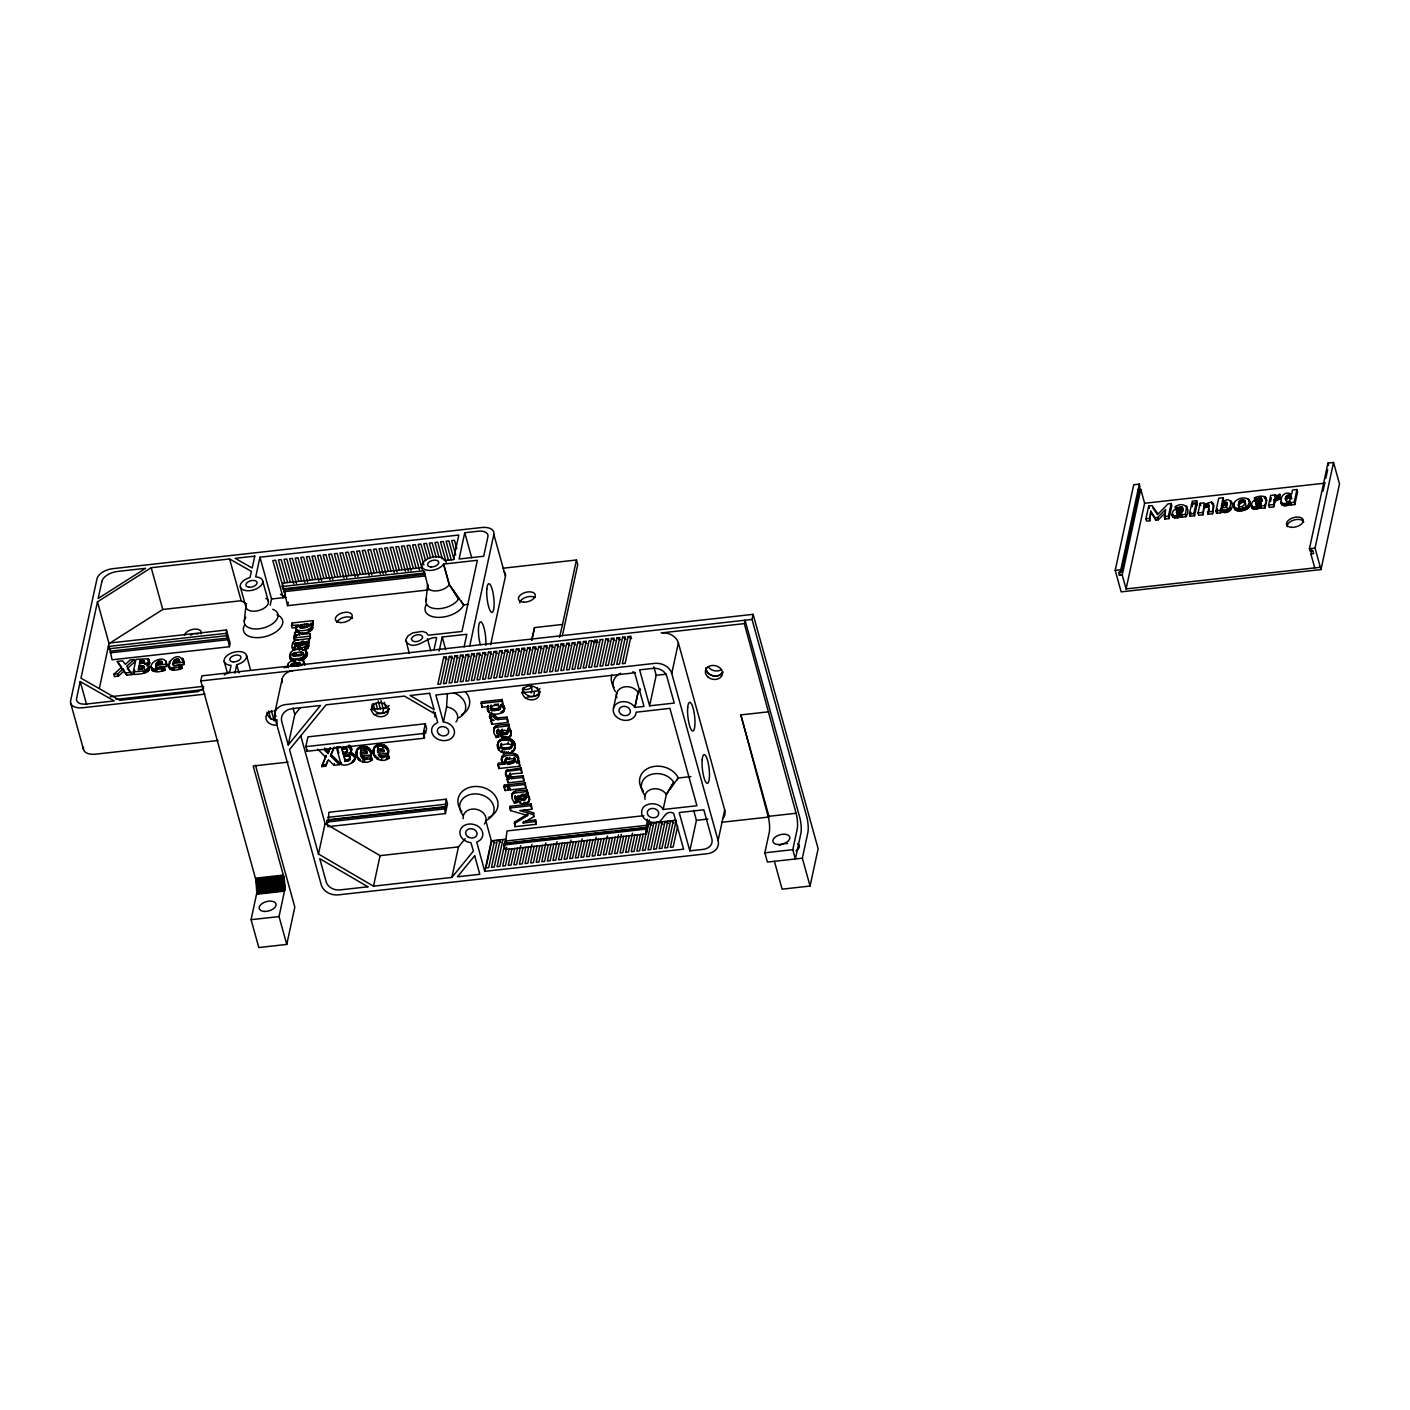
<?xml version="1.0" encoding="UTF-8"?>
<svg xmlns="http://www.w3.org/2000/svg" width="1410" height="1410" viewBox="0 0 1410 1410"><rect width="100%" height="100%" fill="white"/><g stroke="black" fill="none" stroke-linecap="round" stroke-linejoin="round"><path stroke-width="1.5" d="M1181.421 514.826L1181.421 513.575C1168.238 521.718 1170.406 504.974 1182.32 509.063L1182.073 506.983L1175.464 508.023L1175.411 506.542C1183.572 501.167 1191.591 508.058 1186.039 516.695L1182.056 517.135L1181.421 514.826L1185.387 514.368L1186.709 506.525M1182.056 517.135L1181.421 513.575M1260.558 505.996L1260.558 504.745C1247.374 512.887 1249.542 496.144 1261.457 500.233L1261.21 498.153L1256.733 498.505L1254.6 499.193L1255.253 501.502L1254.53 497.712C1261.457 494.699 1270.41 495.527 1264.523 505.538L1265.158 507.864L1261.192 508.305L1260.558 505.996L1264.523 505.538M1261.192 508.305L1260.558 504.745M155.682 665.361L156.316 668.904L155.682 665.361L166.045 664.198C167.155 653.57 145.283 661.607 152.456 670.525L158.784 671.847L165.111 670.243L164.741 668.851M181.167 664.621L181.537 666.014C154.289 676.483 178.206 644.211 183.124 662.295L172.743 663.458L174.54 665.873L181.167 664.621L182.172 668.322C178.383 670.367 166.997 672.112 169.411 664.692M1290.15 502.683L1290.15 501.431C1275.803 510.808 1280.033 487.93 1291.63 494.223L1292.529 490.01L1296.953 489.517L1297.588 491.826L1294.838 504.551L1290.784 505.009L1290.15 502.683L1294.204 502.242L1296.953 489.517M1290.784 505.009L1290.15 501.431M291.5 625.67L292.082 622.991L313.038 620.647L312.509 623.114L310.341 623.52C316.192 629.547 299.678 632.737 295.941 629.318L295.924 626.921L298.444 624.894L291.5 625.67L292.152 627.996L297.351 627.415M295.589 628.631L296.576 631.645C301.194 634.306 315.047 633.143 312.121 625.176M511.865 747.335L512.253 744.357L511.037 748.34L504.392 749.626L500.427 747.335L501.625 743.334L500.444 746.031M500.427 747.335L500.797 744.339M255.457 765.154L294.813 907.106L286.759 944.418L258.805 947.538L251.086 919.69L256.796 892.935L255.897 879.91L200.784 680.942L201.877 675.848L753.134 614.337L818.135 848.714L810.063 886.044L782.127 889.164L774.407 861.316M286.759 944.418L279.039 916.57L284.75 889.816L284.044 877.707L253.183 766L288.098 762.105M296.223 630.94L295.924 626.921M1213.376 503.299L1212.512 513.734L1208.106 514.227L1208.934 505.115L1207.806 504.286L1203.964 505.503L1203.1 514.791L1198.676 515.284L1198.042 512.958L1200.139 503.282L1204.105 502.841L1204.052 504.339L1211.578 501.995L1214.01 505.626L1212.512 513.734M287.658 664.498L288.292 667.635C283.339 658.629 309.865 656.602 302.286 665.167M411.385 639.135C412.707 643.577 421.079 641.638 422.577 637.655M497.518 746.084C496.443 734.945 516.888 735.949 515.143 746.965C514.086 757.91 493.817 754.015 497.941 743M514.773 748.657L515.196 745.573M292.593 648.283L293.104 649.939L295.659 649.411L294.884 643.771L299.043 642.361L297.246 646.185L299.449 649.922L297.246 646.185M295.183 648.265L295.536 646.097L297.58 644.916L296.928 642.59M298.797 647.595L301.987 647.842L302.639 650.151L307.627 648.371L308.861 645.516L306.499 641.479L308.631 641.074L309.142 638.659L309.266 643.401L307.133 643.788M658.629 812.601C659.545 818.981 649.287 819.369 647.542 814.099M1281.337 501.237C1279.769 507.107 1288.035 506.454 1290.802 503.74M303.943 661.325L304.789 665.15L303.432 660.797M443.339 721.973L435.849 694.989L634.676 672.799L644.017 706.463L634.817 707.397A11.562 9.253 12.2 0 0 616.17 704.119A11.562 9.253 12.2 0 0 620.382 719.329A11.562 9.253 12.2 0 0 636.157 712.209L669.909 708.349L696.928 805.745L663.141 809.481C658.311 800.175 639.118 802.537 641.902 814.592C643.595 819.721 649.235 822.612 654.399 822.453C664.198 823.916 663.211 808.846 673.61 813.182L683.586 849.173L484.758 871.362L476.721 842.017A11.562 9.253 12.2 0 0 479.03 827.018A11.562 9.253 12.2 0 0 460.717 829.062A11.562 9.253 12.2 0 0 470.94 842.669L473.39 851.094L451.87 877.425L373.491 886.167L318.466 854.019L289.508 749.591L326.08 704.841L404.476 696.099L435.408 714.183L437.752 722.625A11.562 9.253 12.2 0 0 435.355 737.624A11.562 9.253 12.2 0 0 453.667 735.579A11.562 9.253 12.2 0 0 443.445 721.99L446.565 706.992L447.411 693.579M1245.118 501.466L1244.448 504.516L1242.351 506.454L1239.355 506.789L1238.033 505.238L1239.566 501.026L1242.316 499.88L1244.695 500.462L1245.647 505.291M1238.667 507.547L1239.337 504.516L1241.417 502.577L1244.413 502.242L1245.753 503.793M146.922 666.066L149.636 663.335L147.874 658.77L135.977 659.369L133.227 672.094L133.879 674.403C138.674 674.509 153.778 673.293 148.032 664.815L144.666 664.251L148.526 662.03L147.874 658.77M422.648 637.302C421.89 632.931 412.883 634.5 411.42 638.783M295.73 661.449L290.901 660.18C282.441 642.942 322.661 648.529 301.123 660.62L300.489 658.311L305.353 655.35L306.27 651.12M1233.415 505.362C1233.732 498.47 1247.057 494.928 1249.701 501.343C1249.436 508.323 1236.059 511.795 1233.415 505.362L1234.684 509.433C1239.69 513.769 1254.054 508.552 1248.996 501.29L1248.343 498.981M1233.909 503.123L1234.684 509.433M1265.598 499.034L1266.621 500.709L1265.158 507.864M151.98 667.705L152.456 670.525M244.282 621.034L245.939 605.912M425.943 600.766L427.582 585.643M156.316 667.688L166.697 666.525L165.887 662.383M172.743 663.458L173.395 665.784L183.758 664.621L183.3 659.492M487.366 709.124L488.353 705.511C481.762 719.188 513.346 715.293 502.189 703.907L501.837 705.599L504.234 709.582M504.11 710.605L504.586 707.89M340.251 746.63L336.32 747.071L341.149 764.467C349.38 767.904 362.582 756.588 348.587 754.174C352.5 753.099 352.764 746.648 349.028 745.062L348.658 746.754L351.354 751.266M348.94 752.482C353.928 751.812 356.466 757.276 354.121 761.153M1221.36 505.555L1221.941 509.838L1223.281 505.326L1227.423 504.868L1226.788 502.542L1222.153 503.529L1221.994 507.882M1285.285 498.435C1289.78 510.244 1294.644 485.392 1285.285 498.435L1285.938 500.744L1287.823 497.8L1291.613 498.171M487.878 706.392L488.036 711.451M516.712 762.828C524.555 749.873 490.733 755.02 505.062 764.061L497.853 764.872L498.876 768.52L519.832 766.194L519.268 761.136L517.082 761.136L516.712 762.828L518.898 762.828L519.832 766.194M501.942 761.647L502.312 759.955C499.07 749.626 524.167 751.054 517.488 762.052M494.082 727.842L493.747 732.707L496.285 737.483L498.699 736.866L496.69 731.49L500.109 730.503L499.457 731.966C498.752 743.44 519.144 736.249 507.529 729.604L509.556 729.146L509.01 724.158C505.027 725.48 492.249 722.872 494.117 730.997M512.306 793.548L511.971 798.413L514.509 803.189L516.924 802.572L514.914 797.214L518.334 796.209L517.682 797.672C516.959 809.146 537.369 801.955 525.754 795.311L527.781 794.852L527.234 789.864C523.251 791.186 510.455 788.578 512.341 796.721M371.094 756.43L371.958 760.043C364.326 766.441 351.971 758.175 357.259 749.08C361.418 743.934 371.288 746.295 371.764 753.31L371.394 755.002L361.013 756.165L362.881 758.968L368.504 759.109L370.724 758.122L371.094 756.43L364.767 757.857L361.383 754.456L361.013 756.165M357.259 749.08L356.942 757.505M388.155 754.526L389.037 758.139C381.405 764.537 369.05 756.271 374.337 747.159C378.497 742.03 388.349 744.392 388.825 751.407L388.455 753.099L378.091 754.262L381.476 757.646L387.785 756.218L388.155 754.526L381.828 755.954L379.184 754.227L378.832 755.936M374.337 747.159L374.02 755.601M80.229 681.559L76.563 698.514A11.562 6.398 -15.5 0 0 86.274 704.048L114.228 700.929L80.229 681.559L86.609 704.524M409.252 653.412L405.798 639.611L408.072 635.857L412.689 632.914L422.401 631.38L426.313 632.702L428.199 635.205L461.969 631.468L477.373 560.281L443.568 564.106A11.562 6.398 -15.5 0 1 425.538 569.834A11.562 6.398 -15.5 0 1 427.935 558.712A11.562 6.398 -15.5 0 1 444.326 560.598L453.474 559.629L458.796 535.042L259.969 557.214L255.704 576.937A11.562 6.398 -15.5 0 1 259.81 586.701A11.562 6.398 -15.5 0 1 241.498 588.745A11.562 6.398 -15.5 0 1 250.011 577.589L251.438 571.42L229.601 558.959L151.205 567.701L97.466 601.841L80.969 678.157L119.815 700.312L198.193 691.57L203.78 688.027M99.423 688.133L109.081 643.083L226.464 629.988L230.165 643.33L229.425 646.714L112.06 659.809L109.363 647.102L108.993 648.794L226.375 635.698L226.746 633.989L229.425 646.714M133.879 674.403L134.796 670.173M138.991 665.943L138.18 669.75L141.881 669.221L144.12 667.159L143.538 665.89L138.991 665.943L139.643 668.269L144.719 668.71M140.136 660.691L139.361 664.269L144.525 661.96L144.014 660.691L140.136 660.691L140.771 663.017L144.648 663.017L144.014 660.691M226.375 635.698L226.464 629.988M234.888 673.257L236.739 664.692A11.562 6.398 -15.5 0 0 245.358 653.535A11.562 6.398 -15.5 0 0 227.045 655.579A11.562 6.398 -15.5 0 0 231.046 665.326L229.812 671.477L224.225 675.038M270.209 605.225L271.548 598.986L259.969 557.214M428.146 587.917L424.392 571.385L424.022 573.077L282.899 588.834L282.247 586.507L282.987 583.123L421.942 567.613M282.899 588.834L283.269 587.142L287.57 605.648L428.693 589.909M287.57 605.648L288.292 602.264M274.862 712.684L282.194 678.756M298.814 633.002L301.951 634.394L310.253 633.531L310.323 638.518L294.373 640.299L294.302 635.381L297.616 635.011L295.289 634.429L294.672 632.455L298.779 631.997L299.466 635.328L298.779 631.997M294.373 640.299L294.302 635.381M277.153 721.744L276.413 725.128A8.671 6.944 12.2 0 1 266.102 719.1A8.671 6.944 12.2 0 1 272.553 711.204M310.323 638.518L310.253 633.531M312.773 627.485L310.993 625.828L313.161 625.441L313.038 620.647M288.222 744.956L320.493 705.476L292.54 708.596A14.452 11.562 12.2 0 0 281.788 721.744L288.222 744.956L294.831 714.429L300.207 707.838M305.811 746.63L307.926 736.866L425.309 723.771L426.595 728.424L425.485 733.5L424.851 731.191L424.199 734.152L424.481 738.17L307.098 751.266L305.811 746.63L423.194 733.535L425.309 723.771M307.098 751.266L307.468 749.574M321.762 766.635L326.168 755.513L321.762 766.635L325.692 766.194L328.424 759.743L334.029 765.277L339.387 764.678L339.757 762.969L330.962 754.35L334.011 747.335M324.212 749.803L328.019 753.522L329.993 747.97M325.692 766.194L327.42 761.277M339.387 764.678L330.592 756.042L330.962 754.35M334.029 765.277L334.399 763.568M318.466 854.019L325.075 823.493L300.753 735.773M342.93 753.962L341.925 747.37L342.93 753.962L346.737 752.922L347.406 749.309L346.737 752.922M446.212 799.188L447.499 803.841L445.401 813.588L328.019 826.683L326.732 822.048L327.102 820.356L444.485 807.26L445.119 809.569L446.212 799.188L328.847 812.283L328.389 819.703L445.754 806.608M341.572 749.062L343.071 748.904L343.441 747.194M341.149 764.467L341.52 762.775M343.071 748.904L344.551 748.886L344.921 747.194M345.009 761.471L343.934 754.562L345.009 761.471L349.521 760.272L350.138 756.447L349.892 759.355M344.463 753.786L347.494 750.402M347.036 751.019L346.067 747.547M345.838 753.486L346.208 751.777M343.564 756.253L345.573 756.042L345.943 754.332M345.573 756.042L347.142 756.024L347.512 754.332M349.557 747.3L349.909 745.608M347.265 761.206L350.262 757.663M349.768 758.157L348.746 754.667M350.279 748.005L350.632 746.313M350.826 748.869L351.196 747.159M349.98 753.539L351.707 749.574M348.64 760.889L349.01 759.179M351.213 749.891L351.583 748.181M350.931 752.517L351.301 750.825M349.521 760.272L349.874 758.562M350.79 754.403L351.161 752.711M352.535 755.09L352.888 753.398M351.284 763.057L354.492 759.461M352.394 762.581L352.764 760.889M353.769 756.253L354.139 754.562M353.328 761.982L353.681 760.29M354.527 757.893L354.897 756.183M354.58 760.184L355.091 757.417M356.078 753.116L356.712 750.173M356.095 754.491L356.466 752.799M356.395 755.989L356.765 754.297M356.889 750.772L358.14 748.076M357.77 749.767L359.286 747.3M357.699 758.809L358.052 757.117M358.915 748.992L360.731 746.754M358.633 759.902L359.004 758.21M360.537 754.244L361.031 749.697L360.537 754.244L366.759 753.557L366.388 750.279L366.759 753.557M360.361 752.623L361.788 748.904M360.361 748.446L362.088 748.128L362.44 746.419M359.779 760.801L360.132 759.109M361.753 757.84L362.123 756.148M362.088 748.128L363.798 748.04L364.168 746.348M366.018 751.988L363.974 750.314L364.344 748.622M362.881 758.968L363.251 757.276M363.798 748.04L365.366 748.199L365.736 746.507M362.652 761.911L363.022 760.219M365.102 750.895L365.472 749.203M364.397 759.549L364.767 757.857M371.394 755.002L369.861 751.125L366.776 748.622L367.129 746.912M364.344 762.087L364.696 760.395M368.01 749.274L368.38 747.582M366.3 759.585L366.671 757.893M369.032 750.102L369.385 748.41M369.861 751.125L370.231 749.433M370.548 752.358L370.9 750.649M371.041 753.768L371.412 752.076M370.707 760.748L372.328 758.351M373.156 751.213L373.791 748.269M373.174 752.587L373.544 750.895M373.474 754.086L373.844 752.394M373.967 748.869L375.201 746.172M376.118 714.006L382.621 713.284L383.714 708.19A8.671 6.944 12.2 0 0 389.089 705.493M374.831 747.864L376.364 745.397M374.76 756.906L375.13 755.214L376.065 756.306M375.994 747.088L377.792 744.85M377.598 752.341L378.091 747.793L377.598 752.341L383.82 751.653L384.19 749.961L377.968 750.649M377.439 746.542L379.149 746.225L379.519 744.515M376.84 758.897L377.21 757.188M379.149 746.225L380.876 746.137L381.246 744.445M378.197 759.585L378.567 757.875M379.942 757.064L380.312 755.372M380.876 746.137L382.445 746.295L382.797 744.603M383.82 751.653L382.533 747.3M381.476 757.646L381.828 755.954M388.455 753.099L386.939 749.221L383.837 746.718L384.207 745.009M381.405 760.184L381.775 758.474M385.089 747.37L385.459 745.661M383.379 757.681L383.731 755.989M386.093 748.199L386.463 746.507M386.939 749.221L387.309 747.529M387.609 750.455L387.979 748.745M386.411 759.408L386.763 757.716M388.12 751.865L388.49 750.173M387.785 758.844L389.389 756.447M373.491 886.167L380.083 855.641L458.479 846.881L465.194 838.668M433.998 649.781L436.624 637.637C427.353 636.069 414.117 652.953 405.833 641.127M439.18 651.015L442.211 637.003L466.816 634.271L464.066 646.996M464.754 532.716L459.078 559.012L483.683 556.263L487.913 536.752A11.562 6.398 -15.5 0 0 478.184 531.217L464.754 532.716L471.698 557.778M443.727 657.148L437.858 684.273L440.643 683.973L446.512 656.831L443.727 657.148L447.164 659.157M449.314 656.514L443.445 683.656L446.23 683.339L452.099 656.214L449.314 656.514L452.751 658.523M454.901 655.897L449.032 683.039L451.834 682.722L457.686 655.579L454.901 655.897L458.338 657.906M460.488 655.28L454.619 682.405L457.422 682.105L463.291 654.963L460.488 655.28L463.925 657.289M466.075 654.645L460.206 681.788L463.009 681.471L468.878 654.328L466.075 654.645L469.512 656.655M469.759 645.939L493.852 534.443A14.452 8.002 -15.5 0 0 481.726 527.516L112.818 568.671A14.452 8.002 -15.5 0 0 97.008 578.717L70.606 700.84A14.452 8.002 -15.5 0 0 82.749 707.75L204.979 694.125M471.663 654.029L465.793 681.171L468.596 680.854L474.465 653.711L471.663 654.029L475.099 656.038M477.25 653.394L471.381 680.537L474.183 680.219L480.052 653.094L477.25 653.394L480.687 655.403M445.401 813.588L444.485 807.26M482.837 652.777L476.985 679.92L479.77 679.602L485.639 652.46L482.837 652.777L486.291 654.786M488.442 652.16L482.572 679.285L485.357 678.986L491.226 651.843L488.442 652.16L491.878 654.169M490.627 644.758L505.45 576.214L493.852 534.443M488.001 707.203L488.812 706.445L481.867 707.221L481.215 701.845L502.189 699.519L502.753 704.577L500.691 705.035L501.837 705.599M481.867 707.221L482.238 705.529M494.029 651.526L488.16 678.668L490.944 678.351L496.813 651.226L494.029 651.526L497.466 653.535M499.616 650.909L493.747 678.051L496.549 677.734L502.401 650.592L499.616 650.909L503.053 652.918M487.543 710.288L487.895 708.596M451.87 877.425L458.479 846.881M488.829 712.42L489.2 710.728M490.292 708.596L490.75 705.599L491.455 708.155L494.364 708.842L499.616 708.049L500.779 705.758L499.933 709.336C479.541 715.593 498.4 696.575 499.933 709.336M490.821 706.798L491.191 705.106M490.592 709.3L490.962 707.609M490.116 718.518L489.763 714.993L493.87 714.535L497.589 717.831L507.071 717.126L508.076 720.792L507.723 722.484L491.755 724.264L490.768 720.704L491.614 717.743L490.486 716.809L490.116 718.518L494.082 720.334L490.768 720.704M489.517 717.408L489.763 714.993M491.085 709.847L491.455 708.155M491.755 710.252L492.125 708.543M491.314 713.795L491.667 712.103M505.203 650.274L499.334 677.417L502.136 677.117L508.005 649.975L505.203 650.274L508.64 652.284M492.619 710.481L492.971 708.789M494.716 705.723L495.086 704.031M493.993 710.552L494.364 708.842M491.755 724.264L492.125 722.572M507.071 717.126L506.701 718.818L497.236 719.541L494.17 717.62L493.87 714.535M496.69 705.582L497.043 703.89M494.17 717.62L494.522 715.928M496.003 710.393L496.373 708.701M495.28 718.712L495.65 717.02M498.1 705.67L498.47 703.96M510.79 649.658L504.921 676.8L507.723 676.483L513.592 649.34L510.79 649.658L514.227 651.667M497.994 710.094L498.364 708.402M493.5 730.451L494.54 727.066M496.214 719.223L496.567 717.514M494.17 728.759L495.192 726.432M497.236 719.541L497.589 717.831M499.263 709.741L499.616 708.049M494.839 728.124L496.091 725.921M500.109 706.798L500.479 705.088M502.753 704.577L502.189 699.519M500.338 708.825L500.867 706.498M498.347 719.664L498.717 717.972M495.721 727.613L497.219 725.551M496.532 732.284L496.902 730.591L498.699 736.866M496.69 733.323L497.06 731.631M497.184 730.979L497.554 729.287M502.824 706.428L503.194 704.718M496.285 737.483L496.655 735.773M497.994 730.75L498.364 729.04M501.925 712.966L504.48 708.913M497.483 735.262L497.853 733.57M503.582 707.397L503.952 705.687M516.377 649.041L510.508 676.165L513.311 675.866L519.18 648.723L516.377 649.041L519.814 651.05M502.965 712.314L503.335 710.622M504.04 708.419L504.41 706.727M503.687 711.521L504.057 709.829M499.457 731.966L499.827 730.274M499.598 733.729L499.968 732.037M497.571 744.691L498.312 741.766M497.959 743.475L499.034 740.708M497.8 747.617L497.889 744.392M500.515 735.703L500.885 733.993L501.202 736.496M508.076 731.244L507.353 733.693L505.344 734.504L501.537 732.601L501.837 729.922L503.159 732.513L506.93 732.53L508.076 731.244L507.529 729.287M498.664 742.4L500.021 739.827M501.537 732.601L502.224 729.164M498.364 749.133L498.735 747.423L499.158 750.42M502.013 733.57L502.365 731.878M499.651 741.519L501.29 739.14M502.048 737.166L502.401 735.474M502.788 734.205L503.159 732.513M521.964 648.406L516.113 675.549L518.898 675.231L524.767 648.106L521.964 648.406L525.401 650.415M500.938 740.832L502.841 738.646M503.053 737.73L503.423 736.02M503.899 734.522L504.269 732.83M501.132 748.534L500.797 745.626M497.853 764.872L498.224 763.18L503.634 762.563M504.146 738.082L504.516 736.372M501.431 752.341L501.801 750.631L503.211 751.248M505.344 734.504L505.697 732.812M502.453 749.292L502.806 747.6L501.502 746.824M502.489 740.338L504.304 740.021L504.674 738.329M498.876 768.52L499.246 766.828M505.326 738.223L505.697 736.531M501.308 759.32L501.907 756.571M506.578 734.222L506.93 732.53M507.706 732.936L507.9 727.913M509.556 729.146L509.01 724.158M501.466 760.519L501.837 758.827M502.154 757.329L502.524 755.637M507.353 733.693L507.988 730.221M504.304 740.021L506.225 739.915L506.965 736.478M504.392 749.626L504.745 747.934L509.768 747.37L512.235 745.626M508.693 730.151L509.063 728.459L511.231 731.438L510.843 735.932M503.159 756.518L503.529 754.826M504.41 753.31L504.762 751.618M509.715 731.05L510.085 729.358M527.569 647.789L521.7 674.932L524.485 674.615L530.354 647.472L527.569 647.789L531.006 649.798M506.225 739.915L507.952 740.038L508.323 738.346M508.922 737.641L511.425 733.411M503.74 763.409L504.11 761.717M501.255 745.026L507.917 743.74L508.287 742.03M510.42 732.037L510.79 730.345M506.12 753.451L506.49 751.759M509.768 737.183L510.138 735.491M510.861 733.147L511.231 731.438M504.939 761.012L506.56 757.769L506.19 759.461C502.595 772.028 528.274 755.39 506.19 759.461M514.826 747.265L513.187 742.894L509.521 740.391L509.891 738.699M510.42 736.619L510.772 734.927M505.027 761.752L505.89 758.175M505.326 762.405L505.309 759.32M531.799 640.369L534.566 627.573L562.519 624.454L576.443 559.999L503.141 568.212M505.82 762.933L505.697 760.713M508.005 753.345L508.375 751.653M510.913 740.99L511.284 739.281M509.398 749.062L509.768 747.37M506.49 763.303L506.19 761.241M507.459 759.109L507.811 757.417M511.883 746.049L511.548 743.14M523.304 775.694L523.956 781.052L508.005 782.832L507.089 779.536L509.556 779.025L505.45 774.901L506.366 770.424L521.136 767.868L521.788 773.226C518.827 773.455 504.181 772.962 511.442 778.673L522.934 777.386L523.304 775.694L511.812 776.963L509.733 774.707M507.353 763.533L507.723 761.841L515.425 760.202L515.055 761.911M512.165 741.819L512.535 740.127M505.344 773.332L506.366 770.424M511.037 748.34L511.407 746.63M484.758 871.362L491.367 840.818L485.763 820.62A17.343 13.871 12.2 0 0 491.755 802.078A17.343 13.871 12.2 0 0 468.508 795.064A17.343 13.871 12.2 0 0 461.652 813.341M533.156 647.172L527.287 674.297L530.072 673.998L535.941 646.855L533.156 647.172L536.593 649.182M509.433 758.809L509.803 757.117M505.996 776.223L506.366 774.531L508.499 776.751M508.763 763.621L509.133 761.929M513.187 742.894L513.54 741.202M503.952 786.833L504.322 785.123L507.723 784.753L508.375 790.129L504.974 790.516L503.952 786.833L507.371 786.445L507.723 784.753M505.996 772.116L507.776 769.596M511.389 752.535L511.742 750.843M506.877 777.421L507.23 775.712M513.98 744.198L514.333 742.506M512.658 751.847L515.143 746.965M507.089 779.536L507.459 777.844L508.005 782.832M504.974 790.516L504.322 785.123M510.72 763.48L511.09 761.788M514.544 745.731L514.914 744.039M494.558 840.466L488.688 867.608L485.904 867.925L491.773 840.783L495.21 842.792M513.663 750.966L514.033 749.274M514.386 749.891L514.756 748.199M513.61 755.108L513.98 753.398M509.292 775.764L509.838 773.491M509.363 776.416L510.297 772.997M512.658 763.18L513.029 761.488M513.681 758.968L514.051 757.258M510.085 777.686L510.438 775.976M514.932 755.496L515.302 753.804M514.35 759.355L514.721 757.663L514.844 759.902M538.743 646.538L532.874 673.68L535.659 673.363L541.528 646.238L538.743 646.538L542.18 648.547M508.957 786.269L509.327 784.577L525.278 782.797L525.93 788.172L509.979 789.952L508.957 786.269L524.908 784.489L525.278 782.797M513.945 762.81L514.315 761.1M514.632 762.405L515.514 758.915M516.042 756.095L516.413 754.385M511.442 778.673L511.812 776.963M509.979 789.952L510.349 788.26M516.924 756.853L517.294 755.161M517.593 757.804L517.963 756.095M500.145 839.849L494.275 866.991L491.491 867.291L497.36 840.149L500.797 842.158M518.052 758.933L518.422 757.223M517.981 761.065L518.545 758.298M518.898 762.828L519.268 761.136M527.04 697.174L533.526 696.452L534.637 691.358A8.671 6.944 12.2 0 0 539.995 688.662M544.33 645.921L538.461 673.063L541.264 672.746L547.133 645.604L544.33 645.921L547.767 647.93M511.724 796.174L512.746 792.773M502.947 839.532L497.078 866.674L499.88 866.357L505.291 841.312M525.56 821.025L535.571 819.915L535.959 824.321L515.002 826.665L514.562 822.065L528.01 813.817L527.64 815.509L510.543 810.591L510.191 806.308L531.147 803.964L531.782 809.269L519.761 810.609L533.262 814.61L533.826 816.619L523.18 822.947L523.551 821.254M512.394 794.464L513.416 792.138M513.064 793.83L514.315 791.627M510.543 810.591L510.191 806.308M513.945 793.319L515.443 791.257M649.481 819.845L646.45 833.839L505.326 849.578L504.04 844.942L504.392 843.25L645.533 827.494L646.185 829.82L647.313 819.28M504.392 843.25L505.044 845.577L507.054 830.948L643.859 815.685M514.756 797.989L515.284 795.504M521.788 773.226L521.136 767.868M514.914 799.029L515.126 796.298M514.509 803.189L514.879 801.479L517.294 800.88L515.284 797.337M515.707 800.968L516.078 799.276M549.918 645.287L544.048 672.429L546.851 672.112L552.72 644.987L549.918 645.287L553.354 647.296M506.736 847.251L502.665 866.04L505.467 865.74L509.063 849.032M517.682 797.672L518.052 795.98L517.822 799.435M516.924 802.572L517.294 800.88M518.739 801.409L519.109 799.699M519.761 798.307L520.043 795.628L520.22 799.276L524.784 799.928L526.212 795.927L525.577 799.399M520.22 799.276L520.114 796.615L522.299 795.751L524.643 796.051L525.93 798.642M520.96 796.051L521.312 794.341M515.002 826.665L514.562 822.065M520.255 802.889L520.625 801.18M521.013 799.911L520.59 797.584M522.299 795.751L522.669 794.059M555.505 644.67L549.636 671.812L552.438 671.495L558.307 644.352L555.505 644.67L558.942 646.679M522.123 800.228L522.493 798.536L526.3 796.95M511.865 848.732L508.252 865.423L511.054 865.105L514.668 848.415M523.621 795.751L523.991 794.041M523.568 800.21L523.921 798.518M524.643 796.051L525.014 794.359M523.551 803.929L523.921 802.237M524.784 799.928L525.154 798.236M527.781 794.852L527.234 789.864M524.82 803.894L525.19 802.202M526.917 795.857L527.287 794.165L526.106 793.618L528.151 793.16M562.378 635.663L577.73 564.652L576.443 559.999M527.939 796.756L527.287 794.165M561.092 644.053L555.223 671.178L558.025 670.878L563.894 643.736L561.092 644.053L564.529 646.062M517.452 848.097L513.839 864.806L516.642 864.489L520.695 845.7M527.146 803.347L527.516 801.655M528.644 797.76L528.292 795.064M527.992 802.889L529.649 799.135L529.014 796.051M529.085 798.853L529.455 797.143M528.644 802.325L528.997 800.633M529.067 801.638L529.649 799.135M531.782 809.269L531.147 803.964M566.679 643.418L560.827 670.561L563.612 670.243L569.481 643.119L566.679 643.418L570.134 645.428M523.039 847.48L519.426 864.171L522.229 863.872L525.842 847.163M533.262 814.61L533.632 812.918L523.991 810.063M533.826 816.619L533.632 812.918M572.284 642.801L566.415 669.944L569.199 669.627L575.068 642.484L572.284 642.801L575.721 644.811M528.627 846.846L525.031 863.554L527.816 863.237L531.887 844.449M535.959 824.321L535.571 819.915M577.871 642.184L572.002 669.309L574.787 669.01L580.656 641.867L577.871 642.184L581.308 644.176M534.231 846.229L530.618 862.938L533.403 862.62L537.016 845.912M583.458 641.55L577.589 668.692L580.391 668.375L586.243 641.233L583.458 641.55L586.895 643.559M539.818 845.612L536.205 862.303L538.99 861.986L542.603 845.295M545.846 842.898L541.792 861.686L544.595 861.369L548.19 844.678M591.847 640.616L585.978 667.758L583.176 668.058L589.045 640.933L591.847 640.616L595.284 642.625M594.632 640.299L588.763 667.441L591.565 667.124L597.435 639.999L594.632 640.299L598.069 642.308M550.993 844.361L547.38 861.052L550.182 860.752L553.795 844.044M557.038 841.647L552.967 860.435L555.769 860.118L559.382 843.427M605.807 639.065L599.955 666.19L602.74 665.89L608.609 638.748L605.807 639.065L609.243 641.074M562.167 843.11L558.554 859.818L561.356 859.501L564.969 842.792M611.411 638.43L605.542 665.573L608.327 665.256L614.196 638.131L611.411 638.43L614.848 640.44M567.754 842.493L564.159 859.183L566.943 858.884L571.015 840.096M616.998 637.813L611.129 664.956L613.914 664.639L619.783 637.496L616.998 637.813L620.435 639.823M573.359 841.858L569.746 858.567L572.53 858.249L576.144 841.558M622.586 637.179L616.716 664.322L619.501 664.004L625.37 636.879L622.586 637.179L626.022 639.188M578.946 841.241L575.333 857.932L578.118 857.633L582.189 838.844M628.173 636.562L622.303 663.705L625.106 663.387L630.975 636.245L628.173 636.562L631.61 638.571M584.533 840.624L580.92 857.315L583.722 856.998L587.318 840.307M613.438 708.366L616.663 693.385M590.12 839.99L586.507 856.698L589.309 856.381L592.905 839.673M596.166 837.276L592.094 856.064L594.897 855.764L598.51 839.056M601.295 838.738L597.681 855.447L600.484 855.13L604.097 838.439M634.817 707.397L638.06 692.416L640.158 688.908M607.34 836.042L603.268 854.83L606.071 854.513L609.684 837.804M612.469 837.505L608.873 854.196L611.658 853.878L615.271 837.188M618.514 834.79L614.46 853.579L617.245 853.261L621.316 834.473M649.605 705.828L639.629 669.856L653.059 668.358A11.562 9.253 12.2 0 1 666.824 676.395L674.227 703.079L649.605 705.828L656.196 675.302L653.852 666.842M623.661 836.253L620.048 852.944L622.832 852.645L626.445 835.936M629.248 835.619L625.635 852.327L628.437 852.01L632.491 833.222M634.835 835.002L631.222 851.711L634.024 851.393L637.637 834.685M671.759 673.451A14.452 11.562 12.2 0 0 654.575 663.405L285.666 704.577A14.452 11.562 12.2 0 0 274.915 717.725L321.251 884.81A14.452 11.562 12.2 0 0 338.435 894.856L707.344 853.702A14.452 11.562 12.2 0 0 718.095 840.536L671.759 673.451L678.369 642.925A14.452 11.562 12.2 0 0 662.4 632.79L661.167 632.878M640.422 834.385L636.809 851.076L639.611 850.776L643.224 834.068M646.45 833.839L645.533 827.494M677.664 826.154L673.152 847.022L670.349 847.339L676.218 820.197L648.265 823.317L642.396 850.459L645.198 850.142L651.067 822.999M653.852 822.7L648.001 849.825L650.785 849.525L656.655 822.383M663.141 809.481L666.366 794.5L673.698 782.233A17.343 13.871 12.2 0 0 650.028 774.813A17.343 13.871 12.2 0 0 643.753 793.724M662.242 821.766L656.373 848.89L653.588 849.208L659.457 822.065L662.894 824.074M667.829 821.131L661.96 848.274L659.175 848.591L665.044 821.448L668.481 823.458M673.416 820.514L667.547 847.657L664.762 847.956L670.631 820.832L674.068 822.841M689.825 850.864L679.197 812.548L703.819 809.798L711.874 838.844A11.562 9.253 12.2 0 1 703.255 849.366L689.825 850.864L696.417 820.338L693.632 810.257M744.321 623.608L745.044 620.206L799.752 817.465A11.562 2.679 83.6 0 1 800.862 833.522L795.363 858.972L792.79 849.684L797.179 829.327A11.562 2.679 83.6 0 0 796.086 813.27L744.321 623.608L662.4 632.79M810.063 886.044L802.343 858.197L807.842 832.746A11.562 2.679 83.6 0 0 806.731 816.69L752.041 619.431L753.134 614.337M718.095 840.536L724.705 810.01L678.369 642.925M802.343 858.197L767.41 862.092L764.837 852.803L769.243 832.446A11.562 2.679 83.6 0 0 768.133 816.39L740.832 714.905L768.767 711.786M1314.755 567.877L1310.895 553.954L1313.679 553.636L1312.886 550.746L1310.084 551.063L1309.432 548.737L1327.956 463.079L1333.543 462.462L1339.5 483.93L1320.976 569.57L1121.161 591.865L1115.204 570.398L1133.728 484.758L1139.315 484.123L1139.95 486.45L1121.443 572.108L1118.641 572.407L1119.452 575.315L1122.237 574.998L1140.761 489.34L1137.958 489.658M1119.452 575.315L1120.368 571.032M1121.443 572.108L1120.791 569.781L1139.315 484.123M1320.342 567.261L1126.096 588.922L1144.62 503.264L1140.761 489.34M1145.925 518.774L1148.674 506.067L1152.164 505.661L1158.051 514.051L1168.044 503.899L1171.146 503.546L1171.798 505.873L1169.049 518.598L1164.695 519.074L1165.629 509.451L1157.628 517.47L1155.195 517.752L1150.771 511.125L1149.837 520.731L1146.559 521.101L1145.925 518.774L1149.203 518.422M1149.837 520.731L1150.771 511.125M1164.695 519.074L1165.488 515.425M1169.049 518.598L1168.396 516.272L1171.146 503.546M1189.476 513.927L1191.556 504.234L1195.997 503.74L1196.632 506.067L1194.552 515.743L1190.111 516.236L1189.476 513.927L1193.9 513.434L1195.997 503.74M1192.419 505.591L1192.226 501.202L1196.649 500.709L1196.843 505.097L1196.649 500.709M1190.111 516.236L1190.957 512.376M1203.1 514.791L1203.964 505.503M1208.106 514.227L1209.216 509.133M1223.105 497.748L1222.153 502.119C1235.213 492.566 1232.146 515.99 1220.549 509.186L1220.637 512.835L1216.583 513.293L1215.949 510.966L1218.698 498.241L1223.105 497.748L1223.105 502.982M1216.583 513.293L1217.5 509.045M1274.975 494.928L1274.534 496.937L1279.857 494.24L1279.963 499.052L1275.257 501.185L1273.618 506.93L1269.211 507.406L1268.577 505.097L1270.674 495.421L1274.975 494.928L1275.609 497.254M1270.481 501.608L1271.309 497.73M1273.618 506.93L1274.182 499.545L1279.328 496.725L1279.857 494.24M1323.038 491.103L1324.889 482.537M1325.823 478.254L1327.674 469.689M1310.895 553.954L1311.811 549.671M1320.976 569.57L1315.036 548.102L1333.543 462.462M634.852 707.485L638.096 692.504L640.263 689.508M531.588 640.422L534.566 627.573M559.523 637.302L562.519 624.454M377.439 750.702L378.497 748.692L382.163 748.992M1221.289 507.529L1225.713 507.494L1226.788 502.542M290.654 656.267L290.901 660.18M1251.992 505.45C1250.3 510.861 1258.848 509.31 1261.192 507.071M294.672 632.455L295.924 636.756L295.307 634.782M133.227 672.094C137.686 670.86 148.226 672.588 148.737 665.643M1176.434 512.094C1182.884 504.639 1181.933 517.822 1176.434 512.094L1177.086 514.421M1255.57 503.264C1262.02 495.809 1261.069 508.992 1255.57 503.264L1256.222 505.591L1258.143 503.599L1261.245 503.599L1260.593 501.29M328.019 753.522L330.433 747.723M1220.637 512.835L1220.549 509.186M426.507 604.361A20.233 11.192 -15.5 0 0 438.157 617.386A20.233 11.192 -15.5 0 0 463.661 605.031L449.296 584.533L443.568 564.106M299.167 625.934C298.444 631.327 314.888 625.106 306.305 624.031C287.869 626.551 310.341 630.041 308.825 624.454M330.592 756.042L334.399 747.282M156.016 663.969L158.413 661.237L162.203 662.136L162.238 663.264L156.016 663.969L156.669 666.296M301.987 647.842L307.539 645.445L307.38 641.85M298.197 649.076L298.444 645.762M305.565 642.502C294.761 652.707 302.463 632.931 306.252 645.498M300.154 646.185L302.269 644.476L306.217 644.811M426.578 598.615A17.343 9.606 -15.5 0 0 437.17 608.715A17.343 9.606 -15.5 0 0 458.426 599.197L458.973 598.21M501.466 731.614L504.075 730.045L507.159 730.979M292.804 653.817L293.333 656.179L300.066 655.791L303.714 653.5L300.912 651.896L294.02 653.059L292.804 653.817L293.439 656.143L299.079 654.363L304.19 654.945M427.864 584.568A11.562 6.398 -15.5 0 0 435.355 590.949A11.562 6.398 -15.5 0 0 449.244 584.604L443.604 564.035M388.913 708.983L386.551 711.874L382.621 713.284M539.836 692.151L537.474 695.042L533.526 696.452M722.889 671.724C719.47 679.179 706.181 676.342 706.058 668.164M645.057 799.347A11.562 9.253 12.2 0 1 652.231 789.071A11.562 9.253 12.2 0 1 666.366 794.5L673.698 782.233M670.261 789.106L678.21 777.862A20.233 16.18 12.2 0 0 650.644 767.269A20.233 16.18 12.2 0 0 642.378 789.653M427.442 638.712L430.843 651.015M1221.183 511.513C1227.37 515.461 1235.583 507.582 1231.194 501.22M676.677 780.206L678.28 778.003L690.9 776.61M298.691 639.84C293.174 639.523 290.178 645.357 293.104 649.939M160.969 660.955L161.604 663.282L157.197 665.079L156.545 662.77M174.417 659.951L173.095 662.065L179.317 661.361L178.858 659.457L176.814 659.034L174.417 659.951L175.051 662.277L179.493 661.784L178.858 659.457M297.21 666.137C307.31 663.176 290.055 660.338 290.795 666.154M1181.457 510.12L1182.109 512.429L1177.438 513.557L1176.786 511.231M1151.424 513.434L1155.847 520.061L1158.28 519.797L1164.942 513.117M123.111 668.957L123.745 671.283L118.422 676.13L114.492 676.571L113.84 674.244L117.77 673.804L123.111 668.957L126.759 675.196L132.117 674.597L126.741 666.154L134.056 659.58L134.708 661.907L127.376 668.481L132.117 674.597M113.84 674.244L121.665 667.177L117.294 661.449L122.6 660.867L125.349 664.374L130.09 660.021L134.056 659.58M1171.957 514.157C1171.974 519.673 1179.236 518.175 1182.056 515.901M246.644 603.832L241.18 600.73L162.785 609.472L109.046 643.612L97.466 601.841M514.192 823.775L527.64 815.509M1204.616 507.811L1209.057 506.736L1208.423 504.41M1181.509 515.214L1179.412 515.866M369.702 759.62L371.077 759.056M500.955 711.821L502.295 711.274M300.436 663.264L301.088 665.573L292.452 666.225L291.8 663.899M151.822 668.199L156.334 669.644L164.459 667.917L164.089 666.525L157.462 667.776L155.664 666.577M361.418 750.596L363.974 750.314M290.266 657.853L293.509 659.087L300.489 658.311M507.406 771.288L520.766 769.56M292.452 647.613L295.025 647.102L295.659 649.411M1258.548 507.054L1259.747 506.807M1183.166 509.609L1178.249 509.662L1177.597 507.336M496.849 727.243L508.658 725.85M515.073 792.949L526.864 791.556M282.247 586.507L423.388 570.768L424.022 573.077M284.062 590.032L425.203 574.293M283.692 591.724L424.833 575.985M271.548 598.986L285.93 597.382L280.467 594.28M1144.62 503.264L1324.589 483.189M1191.767 503.264L1196.209 502.771M1164.061 516.747L1168.396 516.272M1198.042 512.958L1202.466 512.464M1207.471 511.918L1211.877 511.425M1215.949 510.966L1220.003 510.508M1268.577 505.097L1272.983 504.604M463.731 604.855L467.926 604.397M225.723 633.372L108.358 646.467L108.993 648.794M110.491 651.156L227.874 638.06M110.121 652.848L227.504 639.752M293.738 637.99L309.689 636.21M126.107 672.887L131.482 672.288M236.739 664.692L239.013 672.887M1115.204 570.398L1120.791 569.781M1309.432 548.737L1315.036 548.102M284.203 667.617L287.799 667.212M200.784 680.942L752.041 619.431M110.209 696.751L203.674 686.317M115.99 699.413L202.952 689.702M656.196 675.302L666.454 674.156M370.707 709.653L383.714 708.19M521.63 692.803L534.637 691.358M480.863 703.537L501.819 701.211M218.039 740.514L95.616 754.174A14.452 8.002 -15.5 0 1 83.472 747.247M489.393 716.685L493.5 716.227M343.282 752.27L344.833 752.094M360.889 752.552L367.129 751.865M345.362 759.761L347.635 759.514M322.132 764.943L326.062 764.502M327.737 817.377L445.119 804.282M326.732 822.048L444.115 808.952M509.821 808L530.777 805.674M523.18 822.947L535.201 821.607M491.367 840.818L505.732 839.214M504.851 841.135L645.991 825.379M696.417 820.338L707.943 819.051M505.503 843.444L611.887 831.583M616.24 831.089L646.644 827.705M504.04 844.942L645.163 829.203M768.133 816.39L796.086 813.27M255.474 878.183L283.428 875.064M255.704 879.029L283.639 875.91M255.897 879.91L283.851 876.791M256.091 880.827L284.044 877.707M256.267 881.779L284.221 878.659M256.426 882.748L284.379 879.628M256.567 883.735L284.52 880.615M256.69 884.74L284.644 881.62M256.796 885.744L284.732 882.625M256.867 886.731L284.82 883.612M256.92 887.718L284.873 884.599M256.955 888.688L284.908 885.568M256.973 889.622L284.926 886.502M256.973 890.521L284.908 887.401M256.937 891.367L284.873 888.265M256.884 892.178L284.82 889.058M256.796 892.935L284.75 889.816M256.708 893.623L284.644 890.503M256.585 894.257L284.538 891.138M764.837 852.803L792.79 849.684M251.086 919.69L279.039 916.57M721.638 822.277L769.137 817.007L740.832 714.905M1261.65 498.453L1262.373 501.273L1259.764 500.409L1259.13 498.083M446.565 706.992L446.67 707.009A11.562 9.253 12.2 0 1 455.994 721.973M502.806 747.6L504.745 747.934M507.917 743.74L511.178 744.832M507.952 740.038L509.521 740.391M521.383 798.219L522.493 798.536M346.649 746.19L348.658 746.754M347.142 756.024L348.376 756.377M382.445 746.295L383.837 746.718M365.366 748.199L366.776 748.622M1181.474 510.949L1182.955 511.389M344.551 748.886L345.714 749.239M648.265 823.317L651.702 825.326M325.075 823.493L380.083 855.641M307.116 654.381L304.437 647.366M1186.462 507.864L1187.361 508.851M288.609 666.577L287.64 665.308M324.582 748.111L328.389 751.83M317.638 749.151L325.798 757.223M304.067 663.123L304.824 664.339M122.318 669.486L117.294 661.449M123.745 671.283L126.759 675.196M1152.816 507.988L1157.522 514.685M460.841 600.819L463.661 605.031M453.227 590.067L458.743 598.651M387.785 756.218L389.037 758.139M370.724 758.122L371.958 760.043M449.244 584.604L458.426 599.197M1303.721 522L1303.316 521.189A8.619 4.776 -15.5 0 0 1288.881 522.81L1287.788 524.115A8.619 4.776 -15.5 0 0 1287.207 526.741M183.952 661.801L182.313 658.17M638.06 692.416L638.096 692.504A11.562 9.253 12.2 0 0 623.643 687.058A11.562 9.253 12.2 0 0 616.893 697.756M294.549 645.939L295.025 647.102M658.505 812.213C656.866 806.767 646.274 807.207 647.401 813.711M1327.956 463.079L1328.608 465.406M1294.204 502.242L1294.838 504.551M1290.696 495.421L1291.719 498.946M1290.238 495.139L1290.89 497.466M1289.621 495.016L1290.256 497.342M1288.811 495.033L1289.445 497.36M1287.929 495.192L1288.564 497.518M1289.216 502.101L1289.85 504.41M1287.171 495.474L1287.823 497.8M1286.554 495.879L1287.207 498.188M1288.035 502.665L1288.687 504.991M1286.061 496.373L1286.713 498.699M1285.638 497.201L1286.29 499.528M1286.748 503.106L1287.383 505.414M1285.462 503.335L1286.096 505.661M1284.105 503.423L1284.739 505.732M1282.959 503.317L1283.593 505.626M1282.025 503.017L1282.677 505.344M1281.32 502.559L1281.972 504.886M1280.844 501.925L1281.478 504.234M1279.328 496.725L1279.963 499.052M1277.583 497.078L1278.218 499.404M1276.262 495.262L1276.914 497.589M1276.05 497.712L1276.702 500.039M1275.239 498.259L1275.891 500.585M1274.622 498.858L1275.257 501.185M1274.182 499.545L1274.816 501.854M1265.51 497.131L1266.621 500.709M1264.188 496.426L1264.823 498.735M1261.21 498.153L1261.844 500.462M1260.364 498.03L1260.998 500.338M1259.853 501.026L1261.263 505.767M1258.707 501.026L1259.341 503.352M1259.641 505.432L1260.276 507.759M1256.733 498.505L1257.385 500.832M1257.491 501.29L1258.143 503.599M1258.355 506.014L1259.007 508.34M1256.574 501.748L1257.209 504.057M1257.05 506.401L1257.702 508.728M1255.922 502.401L1256.574 504.727M1255.693 506.648L1256.345 508.957M1253.402 506.701L1254.054 509.01M1252.538 506.542L1253.19 508.851M1252.521 508.569L1251.075 503.899M1251.093 505.326L1252.027 508.164M1249.084 499.598L1250.335 503.67M1249.577 502.453L1250.229 504.78M1249.207 503.617L1249.859 505.943M1248.626 504.657L1249.26 506.983M1247.815 505.591L1248.467 507.917M1246.793 506.419L1247.445 508.746M1244.695 500.462L1245.347 502.788M1243.761 499.933L1244.413 502.242M1245.523 507.142L1246.158 509.451M1242.316 499.88L1242.95 502.207M1244.043 507.723L1244.695 510.032M1240.765 500.268L1241.417 502.577M1242.369 508.146L1243.003 510.473M1239.566 501.026L1240.201 503.352M1238.685 502.189L1239.337 504.516M1240.483 508.446L1241.135 510.772M1238.667 508.569L1239.302 510.878M1237.099 508.481L1237.751 510.808M1235.812 508.217L1236.447 510.526M1234.772 507.741L1235.424 510.067M1233.538 504.251L1234.173 506.578M1230.525 500.585L1231.177 502.912M1230.102 507.582L1230.754 509.891M1229.309 508.358L1229.961 510.684M1228.357 509.01L1229.009 511.337M1226.312 502.277L1226.947 504.586M1225.642 502.154L1226.295 504.463M1226.63 506.172L1227.282 508.481M1227.264 509.521L1227.916 511.848M1224.796 502.172L1225.431 504.498M1223.951 502.33L1224.603 504.657M1226.03 509.891L1226.665 512.218M1223.245 502.612L1223.88 504.939M1222.646 503.017L1223.281 505.326M1224.638 510.12L1225.272 512.447M1222.153 503.529L1222.805 505.837M1223.387 510.173L1224.039 512.482M1221.712 504.375L1222.347 506.701M1221.571 507.952L1222.858 512.341M1221.236 509.68L1221.888 512.006M1211.578 501.995L1212.23 504.304M1207.806 504.286L1208.44 506.613M1207.066 504.304L1207.7 506.631M1205.444 504.709L1206.079 507.018M1200.139 503.282L1200.774 505.608M1191.556 504.234L1192.208 506.56M1193.9 513.434L1194.552 515.743M1186.374 505.961L1187.484 509.539M1185.387 514.368L1186.039 516.695M1182.532 507.283L1183.237 510.103M1182.073 506.983L1182.708 509.292M1181.227 506.86L1181.862 509.169M1179.994 506.913L1180.646 509.239M1180.716 509.856L1181.351 512.165M1179.571 509.856L1180.223 512.183M1180.505 514.262L1181.139 516.589M1178.355 510.12L1179.007 512.429M1179.236 514.844L1179.87 517.17M1177.438 510.561L1178.073 512.887M1175.411 506.542L1176.116 510.332M1177.914 515.232L1178.566 517.558M1176.557 515.478L1177.209 517.787M1174.266 515.531L1174.918 517.84M1173.42 515.373L1174.054 517.682M1172.732 515.091L1173.384 517.399M1172.256 514.685L1172.909 516.994M1157.628 517.47L1158.28 519.797M1155.195 517.752L1155.847 520.061M1148.674 506.067L1149.309 508.375M1122.237 574.998L1126.096 588.922M537.351 687.639L538.461 691.658M506.701 718.818L507.723 722.484M522.934 777.386L523.956 781.052M524.908 784.489L525.93 788.172M456.787 548.561L454.496 540.294L451.693 540.612L455.712 555.047M454.055 559.488L448.909 540.929L446.106 541.246L451.253 559.805M448.468 560.123L443.322 541.546L440.519 541.863L446.247 562.484M507.371 786.445L508.375 790.129M442.299 558.677L437.735 542.18L434.932 542.48L438.933 556.932M436.148 557.232L432.13 542.797L429.345 543.114L433.346 557.549M430.543 557.866L426.543 543.414L423.758 543.731L427.759 558.166M425.538 560.546L420.955 544.048L418.171 544.348L423.881 564.987M442.211 637.003L445.683 649.534M422.224 569.428L415.368 544.665L412.566 544.983L419.44 569.728M416.073 567.983L409.781 545.3L406.979 545.6L413.271 568.3M411.05 570.662L404.194 545.917L401.392 546.234L408.265 570.979M405.463 571.297L398.607 546.534L395.805 546.851L402.097 569.534M399.294 569.851L393.002 547.168L390.217 547.468L397.074 572.231M394.289 572.53L387.415 547.785L384.63 548.102L390.923 570.786M388.12 571.103L381.828 548.402L379.043 548.719L385.899 573.482M383.115 573.782L376.241 549.036L373.456 549.336L380.312 574.099M423.194 733.535L424.481 738.17M376.946 572.354L370.654 549.653L367.851 549.971L374.144 572.654M371.923 575.033L365.067 550.288L362.264 550.587L369.138 575.351M365.772 573.588L359.48 550.905L356.677 551.222L362.969 573.905M360.185 574.222L353.892 551.522L351.09 551.839L357.946 576.584M355.161 576.901L348.288 552.156L345.503 552.456L351.795 575.157M348.993 575.456L342.7 552.773L339.916 553.09L346.772 577.836M384.313 702.286L386.023 708.472M380.947 700.541L383.238 708.789M343.987 578.153L337.113 553.39L334.329 553.707L340.621 576.408M378.144 700.84L380.436 709.107M375.924 703.22L377.633 709.406M373.121 703.537L374.849 709.723M337.818 576.708L331.526 554.024L328.724 554.341L335.016 577.025M332.795 579.404L325.939 554.641L323.137 554.958L330.011 579.704M326.644 577.959L320.352 555.276L317.55 555.575L323.842 578.276M321.621 580.638L314.765 555.892L311.962 556.21L318.836 580.955M315.47 579.21L309.16 556.509L306.375 556.827L312.668 579.51M309.865 579.827L303.573 557.144L300.788 557.443L307.644 582.207M304.86 582.524L297.986 557.761L295.201 558.078L301.493 580.761M312.509 623.114L313.161 625.441M311.804 624.471L312.756 628.243M311.205 623.907L311.839 626.216M311.804 626.763L312.456 629.089M298.691 581.079L292.399 558.395L289.614 558.695L296.47 583.458M311.257 627.538L311.91 629.865M310.464 628.226L311.117 630.534M308.349 624.207L308.984 626.516M309.442 628.825L310.094 631.151M307.627 624.048L308.261 626.375M308.191 629.353L308.825 631.662M306.305 624.031L306.957 626.357M293.668 583.758L286.812 559.012L284.009 559.329L290.301 582.013M304.366 624.207L305.018 626.516M308.631 641.074L309.266 643.401M337.237 747.3L338.841 753.116M307.962 642.484L308.825 646.309M302.41 624.471L303.062 626.798M307.539 645.445L308.173 647.754M301.035 624.789L301.669 627.115M306.992 646.044L307.627 648.371M300.207 625.106L300.841 627.432M305.124 642.061L305.776 644.37M306.287 646.573L306.922 648.882M304.278 641.85L304.93 644.176M287.517 582.33L281.224 559.629L278.422 559.946L284.714 582.63M299.59 625.494L300.224 627.803M305.441 647.014L306.076 649.323M305.758 650.362L306.393 652.689M303.027 641.902L303.661 644.211M306.375 653.183L307.01 655.509M305.988 654.311L306.64 656.637M301.617 642.149L302.269 644.476M305.353 655.35L305.988 657.659M297.721 630.252L298.356 632.579M300.559 642.572L301.211 644.881M304.454 656.267L305.106 658.593M296.646 629.865L297.281 632.191M302.604 652.09L303.256 654.416M295.606 627.785L296.576 631.645M299.872 643.136L300.506 645.463M303.326 657.078L303.961 659.404M299.519 643.859L300.207 646.89M285.349 595.32L275.637 560.264L272.835 560.563L283.128 597.699M300.912 651.896L301.546 654.222M301.987 657.765L302.639 660.074M292.082 622.991L292.734 625.317M294.478 632.984L295.113 635.311M294.584 633.777L295.236 636.104M298.074 647.225L298.708 649.552M297.193 644.758L297.845 647.067M296.047 642.801L296.699 645.11M295.377 643.189L296.012 645.516M294.884 643.771L295.536 646.097M294.602 644.546L295.254 646.855M298.797 658.717L299.431 661.043M299.977 662.982L300.612 665.308M293.368 641.832L294.003 644.141M299.273 662.841L299.907 665.15M295.888 652.46L296.541 654.786M297.986 662.823L298.62 665.15M294.02 653.059L294.655 655.368M295.977 663L296.629 665.326M293.509 659.087L294.144 661.413M293.967 663.282L294.602 665.59M290.636 652.918L291.271 655.227M292.17 658.858L292.822 661.184M292.61 663.581L293.262 665.89M291.094 658.452L291.729 660.761M289.526 656.161L290.372 659.422M291.183 664.286L291.835 666.613M262.665 580.867L268.358 601.347M327.102 820.356L327.737 822.664M293.068 708.102L294.831 714.429M240.317 586.789L245.992 607.269M274.175 710.323L275.884 716.509M229.601 558.959L241.18 600.73M271.372 710.64L274.227 720.951M268.587 710.94L270.861 719.206M246.538 655.491L250.522 669.821M224.172 661.413L227.592 673.698M182.93 658.752L184.076 662.682M183.318 661.396L183.952 663.722M183.124 662.295L183.758 664.621M179.281 660.233L179.934 662.541M178.03 659.052L178.682 661.378M180.039 666.577L180.691 668.886M176.814 659.034L177.466 661.343M151.205 567.701L162.785 609.472M178.488 667.036L179.141 669.345M175.475 659.334L176.127 661.66M173.412 667.741L174.047 670.067M171.879 667.653L172.513 669.979M169.341 661.361L169.975 663.669M170.61 667.388L171.244 669.715M169.605 666.912L170.24 669.239M168.301 664.568L169.535 668.622M165.869 660.655L166.997 664.586M166.239 663.299L166.891 665.626M166.045 664.198L166.697 666.525M164.089 666.525L165.111 670.243M161.78 661.361L162.432 663.687M162.978 668.481L163.613 670.79M159.753 660.938L160.387 663.246M161.427 668.939L162.062 671.248M158.413 661.237L159.048 663.564M157.338 661.854L157.99 664.18M156.334 669.644L156.986 671.971M154.8 669.574L155.453 671.883M153.531 669.292L154.184 671.618M152.527 668.834L153.179 671.142M151.222 666.472L152.033 669.732M148.878 659.651L149.689 662.594M148.491 659.157L149.636 663.335M148.526 662.03L149.16 664.357M147.609 662.964L148.244 665.291M148.773 666.824L149.407 669.151M148.438 667.723L149.072 670.05M147.838 668.534L148.491 670.843M146.993 669.257L147.627 671.565M145.882 669.891L146.517 672.217M143.062 660.479L143.697 662.788M143.538 665.89L144.172 668.199M144.754 670.367L145.389 672.676M141.652 660.514L142.287 662.841M142.516 665.661L143.168 667.987M143.485 670.755L144.12 673.063M141.018 665.714L141.652 668.04M117.77 673.804L118.422 676.13M70.606 702.973L83.472 749.397M181.802 666.948L182.172 668.322M505.714 771.64L505.82 773.209M1254.53 497.712L1254.6 499.193M1172.591 515.055L1172.609 516.483M532.169 686.793A8.671 6.944 12.2 0 1 522.352 689.032M529.05 684.467A8.671 6.944 12.2 0 1 531.129 692.962M184.499 635.187A8.671 4.794 -15.5 0 1 194.421 629.124A8.671 4.794 -15.5 0 1 201.119 633.848M519.726 602.828A8.671 4.794 -15.5 0 1 525.948 597.294A8.671 4.794 -15.5 0 1 535.113 597.523M336.867 622.445A8.671 4.794 -15.5 0 1 343.987 617.386A8.671 4.794 -15.5 0 1 352.518 618.303M190.526 635.135A8.671 4.794 -15.5 0 1 192.641 634.341M195.285 633.813A8.671 4.794 -15.5 0 1 198.211 633.813M503.969 571.632A14.452 8.002 -15.5 0 1 505.45 576.214M277.012 614.848A20.233 11.192 -15.5 0 1 278.845 629.547A20.233 11.192 -15.5 0 1 253.518 637.443A20.233 11.192 -15.5 0 1 244.653 624.947M272.782 609.296A17.343 9.606 -15.5 0 1 265.961 627.168A17.343 9.606 -15.5 0 1 244.706 619.431M245.199 618.338A17.343 9.606 -15.5 0 1 245.869 617.263M267.089 599.321A11.562 6.398 -15.5 0 1 258.946 610.46A11.562 6.398 -15.5 0 1 246.08 605.207M265.75 598.439A11.562 6.398 -15.5 0 1 266.12 598.633M480.316 644.722A14.452 3.366 83.6 0 1 478.783 625.423A14.452 3.366 83.6 0 1 483.401 625.881A14.452 3.366 83.6 0 1 485.745 645.251M779.536 845.295A8.671 4.794 -15.5 0 1 787.591 843.533M282.018 682.792A14.452 11.562 12.2 0 1 292.998 670.649M460.224 809.164A20.233 16.18 12.2 0 1 467.626 788.067A20.233 16.18 12.2 0 1 494.593 794.993A20.233 16.18 12.2 0 1 490.028 816.795M489.164 817.236A20.233 16.18 12.2 0 1 488.283 817.624M461.916 811.455A20.233 16.18 12.2 0 1 460.735 809.939M722.572 672.394A8.671 6.944 12.2 0 1 712.579 675.69A8.671 6.944 12.2 0 1 706.093 667.794M389.037 708.648A8.671 6.944 12.2 0 1 378.814 713.002A8.671 6.944 12.2 0 1 372.24 704.348M540.048 691.464A8.671 6.944 12.2 0 1 529.948 696.223A8.671 6.944 12.2 0 1 523.163 687.498M724.705 810.01A14.452 11.562 12.2 0 1 722.889 818.664M614.073 687.569A20.233 16.18 12.2 0 1 611.817 675.038M616.998 693.544A17.343 13.871 12.2 0 1 616.452 692.927M615.43 691.64A17.343 13.871 12.2 0 1 620.576 673.24M632.596 671.9A17.343 13.871 12.2 0 1 635.24 672.57M453.579 692.839A17.343 13.871 12.2 0 1 465.476 704.683A17.343 13.871 12.2 0 1 458.885 717.796M434.791 713.196A17.343 13.871 12.2 0 1 434.262 712.561M433.786 711.909A17.343 13.871 12.2 0 1 433.328 711.239M434.967 717.055A11.562 9.253 12.2 0 1 435.302 712.737M465.353 691.781A20.233 16.18 12.2 0 1 463.308 713.724M462.533 714.218A20.233 16.18 12.2 0 1 461.704 714.694M463.203 818.664A11.562 9.253 12.2 0 1 477.074 809.481A11.562 9.253 12.2 0 1 484.317 824.074M463.097 815.297A17.343 13.871 12.2 0 1 462.092 814.011M643.559 791.151A20.233 16.18 12.2 0 1 642.942 790.411M645.304 795.628A17.343 13.871 12.2 0 1 644.229 794.376M797.637 843.621A8.671 4.794 -15.5 0 1 796.086 850.812M721.62 669.538A8.671 6.944 12.2 0 1 708.155 666.683M277.523 720.052A8.671 6.944 12.2 0 1 266.983 712.191M101.872 581.484L98.189 598.439L145.618 568.318L117.665 571.438A14.452 8.002 -15.5 0 0 101.872 581.484M254.752 556.157L252.179 568.018L235.188 558.325L254.752 556.157M600.219 639.682L594.35 666.824L597.153 666.507L603.022 639.365L600.219 639.682M474.676 855.729L457.457 876.791L479.823 874.306L474.676 855.729M429.627 693.297L410.063 695.483L434.121 709.547L429.627 693.297M367.887 886.784L339.951 889.904A11.562 9.253 12.2 0 1 326.186 881.867L319.753 858.672L367.887 886.784M1291.701 527.34A8.619 4.776 -15.5 0 0 1303.245 520.008A8.619 4.776 -15.5 0 0 1289.78 519.285A8.619 4.776 -15.5 0 0 1291.701 527.34M340.568 622.568A8.671 4.794 -15.5 0 0 352.183 615.201A8.671 4.794 -15.5 0 0 338.647 614.478A8.671 4.794 -15.5 0 0 340.568 622.568M431.002 566.996A5.781 3.208 -15.5 0 0 438.739 562.079A5.781 3.208 -15.5 0 0 429.715 561.603A5.781 3.208 -15.5 0 0 431.002 566.996M523.621 602.14A8.671 4.794 -15.5 0 0 535.236 594.773A8.671 4.794 -15.5 0 0 521.718 594.051A8.671 4.794 -15.5 0 0 523.621 602.14M249.341 587.265A5.781 3.208 -15.5 0 0 257.078 582.348A5.781 3.208 -15.5 0 0 248.054 581.872A5.781 3.208 -15.5 0 0 249.341 587.265M233.196 661.889A5.781 3.208 -15.5 0 0 240.951 656.972A5.781 3.208 -15.5 0 0 231.927 656.496A5.781 3.208 -15.5 0 0 233.196 661.889M486.838 589.027A14.452 3.366 83.6 0 0 491.403 612.24A14.452 3.366 83.6 0 0 493.024 592.852A14.452 3.366 83.6 0 0 486.838 589.027M778.144 844.537A8.671 4.794 -15.5 0 0 789.759 837.152A8.671 4.794 -15.5 0 0 776.223 836.43A8.671 4.794 -15.5 0 0 778.144 844.537M374.302 714.57A8.671 6.944 12.2 0 0 388.402 711.697A8.671 6.944 12.2 0 0 377.157 702.885A8.671 6.944 12.2 0 0 374.302 714.57M525.225 697.721A8.671 6.944 12.2 0 0 539.307 694.848A8.671 6.944 12.2 0 0 528.08 686.053A8.671 6.944 12.2 0 0 525.225 697.721M620.929 714.236A5.781 4.618 12.2 0 0 630.323 712.314A5.781 4.618 12.2 0 0 622.832 706.445A5.781 4.618 12.2 0 0 620.929 714.236M708.278 677.293A8.671 6.944 12.2 0 0 722.361 674.421A8.671 6.944 12.2 0 0 711.134 665.626A8.671 6.944 12.2 0 0 708.278 677.293M439.268 734.504A5.781 4.618 12.2 0 0 448.662 732.583A5.781 4.618 12.2 0 0 441.171 726.714A5.781 4.618 12.2 0 0 439.268 734.504M467.591 836.606A5.781 4.618 12.2 0 0 476.985 834.685A5.781 4.618 12.2 0 0 469.477 828.816A5.781 4.618 12.2 0 0 467.591 836.606M687.692 707.626A14.452 3.366 83.6 0 0 692.257 730.838A14.452 3.366 83.6 0 0 693.879 711.451A14.452 3.366 83.6 0 0 687.692 707.626M702.18 759.902A14.452 3.366 83.6 0 0 706.745 783.114A14.452 3.366 83.6 0 0 708.366 763.726A14.452 3.366 83.6 0 0 702.18 759.902M264.393 911.424A8.671 4.794 -15.5 0 0 276.007 904.039A8.671 4.794 -15.5 0 0 262.471 903.334A8.671 4.794 -15.5 0 0 264.393 911.424"/></g></svg>
